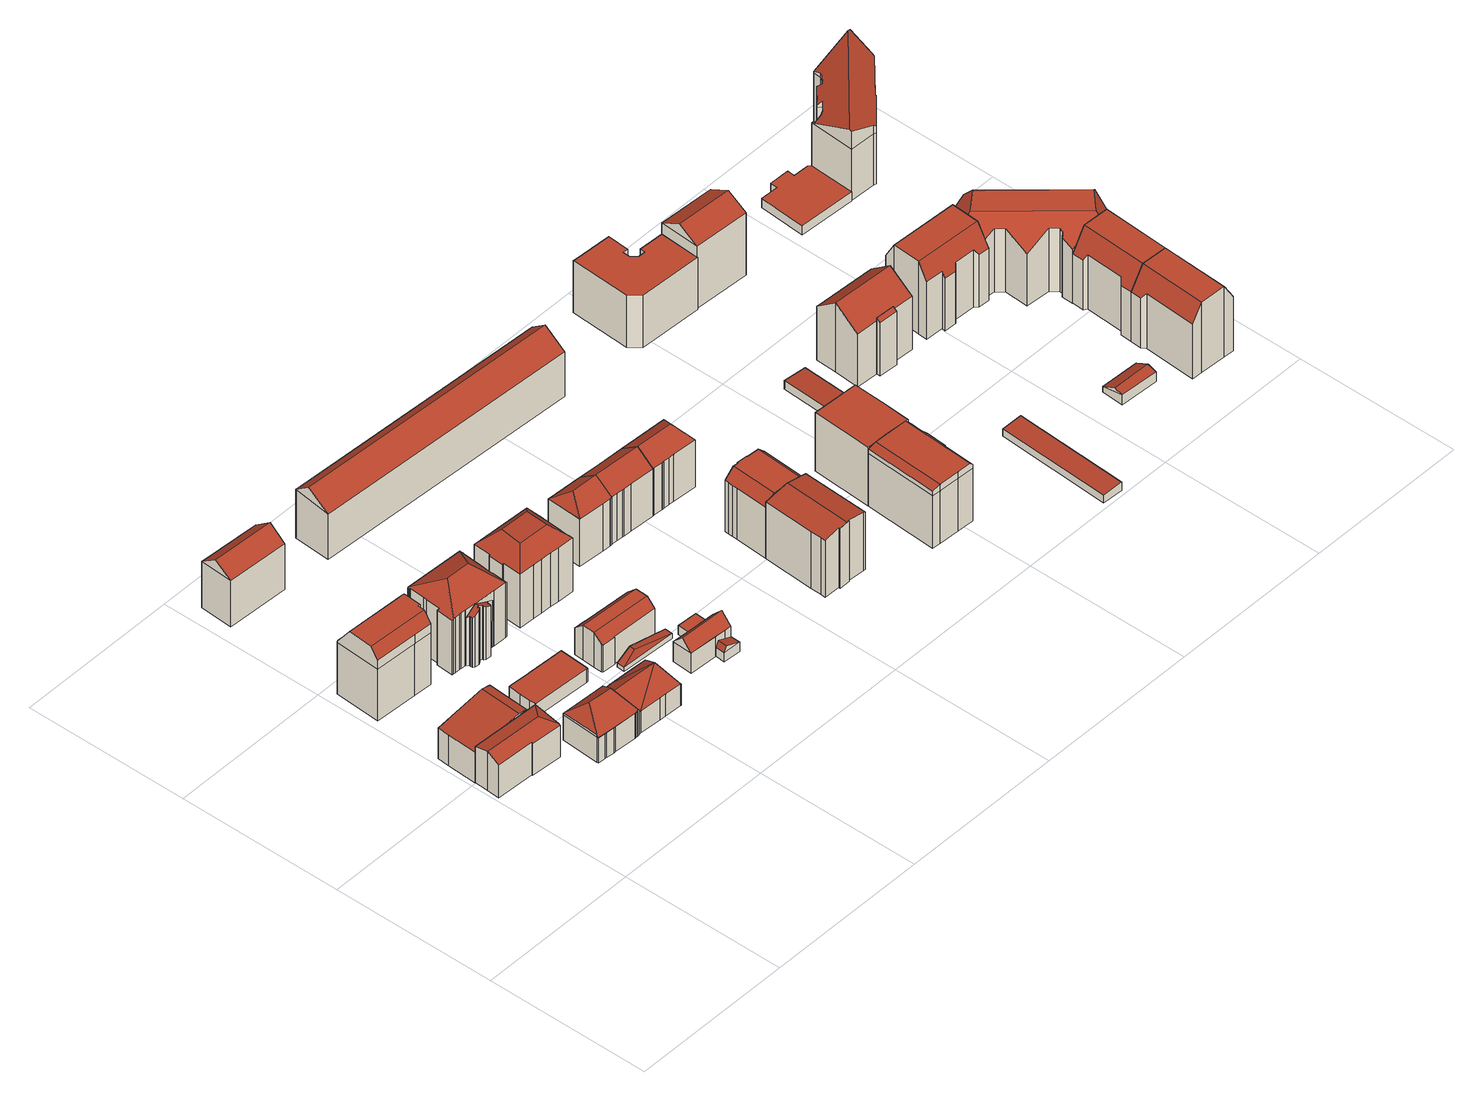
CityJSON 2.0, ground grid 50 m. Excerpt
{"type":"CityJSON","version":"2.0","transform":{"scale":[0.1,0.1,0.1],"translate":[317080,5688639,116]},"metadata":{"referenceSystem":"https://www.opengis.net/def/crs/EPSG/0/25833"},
"CityObjects":{
"building1":{"type":"Building","attributes":{"Dachtyp_tdc":"tdcHipAndGableRoof","Gemeindeschluessel":14713000,"Dachneigung":31.82,"QualitaetDacherkennung":29,"Geometrietyp2DReferenz":"3000","function":"31001_9998","roofType":"5000","measuredHeight":12.94},"geometry":[{"type":"MultiSurface","lod":"2","boundaries":[[[0,1,2,3]],[[1,4,5,2]],[[4,6,7,5]],[[6,8,9,7]],[[8,10,11,9]],[[10,12,13,11]],[[12,14,15,13]],[[14,16,17,15]],[[16,0,3,17]],[[12,10,18]],[[10,8,6,4,18]],[[4,1,0,16,14,12,18]],[[3,2,5,7,9,11,13,15,17]]],"semantics":{"surfaces":[{"type":"WallSurface"},{"type":"RoofSurface"},{"type":"GroundSurface"}],"values":[0,0,0,0,0,0,0,0,0,1,1,1,2]}}]},
"building2":{"type":"Building","attributes":{"Dachtyp_tdc":"tdcFreeFormRoof","Gemeindeschluessel":14713000,"Dachneigung":10.32,"QualitaetDacherkennung":31,"Geometrietyp2DReferenz":"3000","function":"31001_9998","roofType":"5000","measuredHeight":12.98},"geometry":[{"type":"MultiSurface","lod":"2","boundaries":[[[19,20,21,22]],[[20,23,24,21]],[[23,25,26,24]],[[25,27,28,26]],[[27,19,22,28]],[[25,23,29,30]],[[30,29,20,19,27]],[[23,20,29]],[[27,25,30]],[[22,21,24,26,28]]],"semantics":{"surfaces":[{"type":"WallSurface"},{"type":"RoofSurface"},{"type":"GroundSurface"}],"values":[0,0,0,0,0,1,1,0,0,2]}}]},
"building3":{"type":"Building","attributes":{"Dachtyp_tdc":"tdcFreeFormRoof","Gemeindeschluessel":14713000,"Dachneigung":1.53,"QualitaetDacherkennung":58,"Geometrietyp2DReferenz":"3000","function":"31001_9998","roofType":"5000","measuredHeight":23.44},"geometry":[{"type":"MultiSurface","lod":"2","boundaries":[[[31,32,33,34]],[[32,35,36,33]],[[35,37,38,36]],[[37,39,40,38]],[[39,41,42,40]],[[41,43,44,42]],[[43,45,46,44]],[[45,47,48,46]],[[47,49,50,48]],[[49,51,52,50]],[[51,31,34,52]],[[53,54,55,56,57]],[[39,58,59,60,61,62]],[[61,55,54,63,64,65,62]],[[39,62,41]],[[41,62,65,43]],[[43,65,64,45]],[[45,64,63,47]],[[47,63,54,53,49]],[[32,60,59,35]],[[31,56,55,61,60,32]],[[35,59,58,37]],[[37,58,39]],[[51,57,56,31]],[[49,53,57,51]],[[34,33,36,38,40,42,44,46,48,50,52]]],"semantics":{"surfaces":[{"type":"WallSurface"},{"type":"RoofSurface"},{"type":"GroundSurface"}],"values":[0,0,0,0,0,0,0,0,0,0,0,1,1,1,0,0,0,0,0,0,0,0,0,0,0,2]}}]},
"building4":{"type":"Building","attributes":{"name":"Andreaskirche","Gemeindeschluessel":14713000,"QualitaetDacherkennung":100,"Geometrietyp2DReferenz":"3000","function":"31001_3041","roofType":"9999"},"children":["building4-1","building4-2"]},
"building4-1":{"type":"BuildingPart","attributes":{"Dachtyp_tdc":"tdcHipRoof","Dachneigung":41.79,"QualitaetDacherkennung":100,"Geometrietyp2DReferenz":"3000","roofType":"3200","measuredHeight":14},"parents":["building4"],"geometry":[{"type":"MultiSurface","lod":"2","boundaries":[[[66,67,68,69]],[[67,70,71,68]],[[70,72,73,71]],[[72,74,75,73]],[[74,76,77,75]],[[76,78,79,77]],[[78,80,81,79]],[[80,82,83,81]],[[82,84,85,83]],[[84,86,87,85]],[[86,88,89,87]],[[88,90,91,89]],[[90,92,93,91]],[[92,94,95,93]],[[94,66,69,95]],[[96,97,98]],[[94,99,100,101,66]],[[97,102,103,104,105,106,107,108,109,110,111,101,100,98]],[[99,112,113,114,96,98,100]],[[86,102,97,96,114,88]],[[88,114,113,90]],[[90,113,112,92]],[[92,112,99,94]],[[66,101,111,67]],[[67,111,110,70]],[[70,110,109,72]],[[72,109,108,74]],[[74,108,107,76]],[[76,107,106,78]],[[78,106,105,80]],[[84,103,102,86]],[[82,104,103,84]],[[80,105,104,82]],[[69,68,71,73,75,77,79,81,83,85,87,89,91,93,95]]],"semantics":{"surfaces":[{"type":"WallSurface"},{"type":"RoofSurface"},{"type":"GroundSurface"}],"values":[0,0,0,0,0,0,0,0,0,0,0,0,0,0,0,1,1,1,1,0,0,0,0,0,0,0,0,0,0,0,0,0,0,2]}}]},
"building4-2":{"type":"BuildingPart","attributes":{"Dachtyp_tdc":"tdcHipAndGableRoof","Dachneigung":37.52,"QualitaetDacherkennung":100,"Geometrietyp2DReferenz":"3000","roofType":"5000","measuredHeight":12.16},"parents":["building4"],"geometry":[{"type":"MultiSurface","lod":"2","boundaries":[[[115,116,117,118]],[[116,119,120,117]],[[119,121,122,120]],[[121,123,124,122]],[[123,125,126,124]],[[125,127,128,126]],[[127,129,130,128]],[[129,131,132,130]],[[131,133,134,132]],[[133,135,136,134]],[[135,137,138,136]],[[137,139,140,138]],[[139,141,142,140]],[[141,143,144,142]],[[143,115,118,144]],[[139,137,135,133,131,129,145]],[[129,127,125,123,145]],[[123,121,119,145]],[[115,143,141,139,145]],[[116,115,145,119]],[[118,117,120,122,124,126,128,130,132,134,136,138,140,142,144]]],"semantics":{"surfaces":[{"type":"WallSurface"},{"type":"RoofSurface"},{"type":"GroundSurface"}],"values":[0,0,0,0,0,0,0,0,0,0,0,0,0,0,0,1,1,1,1,1,2]}}]},
"building5":{"type":"Building","attributes":{"Dachtyp_tdc":"tdcPolyFlatRoof","Gemeindeschluessel":14713000,"Dachneigung":0,"QualitaetDacherkennung":72,"Geometrietyp2DReferenz":"3000","function":"31001_9998","roofType":"1000","measuredHeight":4.38},"geometry":[{"type":"MultiSurface","lod":"2","boundaries":[[[146,147,148,149]],[[147,150,151,148]],[[150,152,153,151]],[[152,154,155,153]],[[154,156,157,155]],[[156,158,159,157]],[[158,160,161,159]],[[160,162,163,161]],[[162,164,165,163]],[[164,166,167,165]],[[166,168,169,167]],[[168,170,171,169]],[[170,146,149,171]],[[170,168,166,164,162,160,158,156,154,152,150,147,146]],[[149,148,151,153,155,157,159,161,163,165,167,169,171]]],"semantics":{"surfaces":[{"type":"WallSurface"},{"type":"RoofSurface"},{"type":"GroundSurface"}],"values":[0,0,0,0,0,0,0,0,0,0,0,0,0,1,2]}}]},
"building6":{"type":"Building","attributes":{"Dachtyp_tdc":"tdcGableRoof","Gemeindeschluessel":14713000,"Dachneigung":37.05,"QualitaetDacherkennung":69,"Geometrietyp2DReferenz":"3000","function":"31001_9998","roofType":"3100","measuredHeight":18.94},"geometry":[{"type":"MultiSurface","lod":"2","boundaries":[[[172,173,174,175]],[[173,176,177,174]],[[176,178,179,177]],[[178,172,175,179]],[[176,173,180]],[[172,178,181]],[[173,172,181,180]],[[178,176,180,181]],[[175,174,177,179]]],"semantics":{"surfaces":[{"type":"WallSurface"},{"type":"RoofSurface"},{"type":"GroundSurface"}],"values":[0,0,0,0,0,0,1,1,2]}}]},
"building7":{"type":"Building","attributes":{"Gemeindeschluessel":14713000,"Geometrietyp2DReferenz":"3000","function":"31001_9998","roofType":"9999"},"children":["building7-1","building7-2"]},
"building7-1":{"type":"BuildingPart","attributes":{"Dachtyp_tdc":"tdcHipRoof","Dachneigung":28.84,"QualitaetDacherkennung":39,"Geometrietyp2DReferenz":"3000","roofType":"3200","measuredHeight":23.19},"parents":["building7"],"geometry":[{"type":"MultiSurface","lod":"2","boundaries":[[[182,183,184,185,186]],[[183,187,188,184]],[[187,189,190,188]],[[189,191,192,190]],[[191,193,194,192]],[[193,195,196,194]],[[195,197,198,196]],[[197,199,200,198]],[[199,201,202,200]],[[201,203,204,202]],[[203,205,206,204]],[[205,207,208,206]],[[207,209,210,208]],[[209,211,212,210]],[[211,213,214,212]],[[213,215,216,214]],[[215,217,218,216]],[[217,219,220,218]],[[219,221,222,220]],[[221,223,224,222]],[[223,225,226,224]],[[225,227,228,226]],[[227,229,230,228]],[[229,231,232,230]],[[231,233,234,232]],[[233,235,236,234]],[[235,237,238,239,236]],[[235,233,231,229,227,225,223,221,219,217,215,240]],[[213,211,209,207,205,203,201,199,197,195,193,241]],[[215,213,241,240]],[[193,191,189,187,183,182,242,243,244,245,237,235,240,241]],[[185,184,188,190,192,194,196,198,200,202,204,206,208,210,212,214,216,218,220,222,224,226,228,230,232,234,236,239,246,247]],[[248,238,237,245]],[[248,246,239,238]],[[244,248,245]],[[186,242,182]],[[185,247,243,242,186]],[[247,246,248,244,243]]],"semantics":{"surfaces":[{"type":"WallSurface"},{"type":"RoofSurface"},{"type":"GroundSurface"},{"type":"ClosureSurface"}],"values":[0,0,0,0,0,0,0,0,0,0,0,0,0,0,0,0,0,0,0,0,0,0,0,0,0,0,0,1,1,1,1,2,0,3,0,0,3,3]}}]},
"building7-2":{"type":"BuildingPart","attributes":{"Dachtyp_tdc":"tdcFreeFormRoof","Dachneigung":25.75,"QualitaetDacherkennung":19,"Geometrietyp2DReferenz":"3000","roofType":"5000","measuredHeight":18.29},"parents":["building7"],"geometry":[{"type":"MultiSurface","lod":"2","boundaries":[[[249,250,251,252]],[[250,253,254,251]],[[253,255,256,254]],[[255,257,258,256]],[[257,259,260,258]],[[259,261,260]],[[261,186,185,260]],[[238,262,263,239]],[[262,264,265,263]],[[264,266,267,265]],[[266,268,269,267]],[[268,270,271,269]],[[270,272,273,271]],[[272,274,275,273]],[[274,276,277,275]],[[276,278,279,277]],[[278,280,281,279]],[[280,282,283,281]],[[282,249,252,283]],[[278,276,274,272,270,268,266,264,262,238,248,244,284]],[[284,242,186,261,259,257,255,253,250,249,282,280,278]],[[252,251,254,256,258,260,185,247,246,239,263,265,267,269,271,273,275,277,279,281,283]],[[243,242,284]],[[247,185,186,242,243]],[[244,243,284]],[[247,243,244,248,246]],[[239,246,248,238]]],"semantics":{"surfaces":[{"type":"WallSurface"},{"type":"RoofSurface"},{"type":"GroundSurface"},{"type":"ClosureSurface"}],"values":[0,0,0,0,0,0,0,0,0,0,0,0,0,0,0,0,0,0,0,1,1,2,0,3,0,3,3]}}]},
"building8":{"type":"Building","attributes":{"Dachtyp_tdc":"tdcCutGableRoof","Gemeindeschluessel":14713000,"Dachneigung":43.37,"QualitaetDacherkennung":66,"Geometrietyp2DReferenz":"3000","function":"31001_9998","roofType":"9999","measuredHeight":11.69},"geometry":[{"type":"MultiSurface","lod":"2","boundaries":[[[285,286,287,288]],[[286,289,290,287]],[[289,291,292,290]],[[291,293,294,292]],[[293,295,296,294]],[[295,297,298,296]],[[297,299,300,298]],[[299,301,302,300]],[[301,303,304,302]],[[303,305,306,304]],[[305,307,308,306]],[[307,309,310,308]],[[309,285,288,310]],[[295,293,291,289,286,285,309]],[[307,305,303,301,299,297]],[[309,307,297,295]],[[288,287,290,292,294,296,298,300,302,304,306,308,310]]],"semantics":{"surfaces":[{"type":"WallSurface"},{"type":"RoofSurface"},{"type":"GroundSurface"}],"values":[0,0,0,0,0,0,0,0,0,0,0,0,0,1,1,1,2]}}]},
"building9":{"type":"Building","attributes":{"Dachtyp_tdc":"tdcHipAndGableRoof","Gemeindeschluessel":14713000,"Dachneigung":10.62,"QualitaetDacherkennung":14,"Geometrietyp2DReferenz":"3000","function":"31001_9998","roofType":"5000","measuredHeight":4.03},"geometry":[{"type":"MultiSurface","lod":"2","boundaries":[[[311,312,313,314]],[[312,315,316,313]],[[315,317,318,316]],[[317,311,314,318]],[[315,312,319]],[[311,317,320]],[[312,311,320,319]],[[317,315,319,320]],[[314,313,316,318]]],"semantics":{"surfaces":[{"type":"WallSurface"},{"type":"RoofSurface"},{"type":"GroundSurface"}],"values":[0,0,0,0,1,0,1,1,2]}}]},
"building10":{"type":"Building","attributes":{"Dachtyp_tdc":"tdcFreeFormRoof","Gemeindeschluessel":14713000,"Dachneigung":45.93,"QualitaetDacherkennung":75,"Geometrietyp2DReferenz":"3000","function":"31001_9998","roofType":"5000","measuredHeight":9.72},"geometry":[{"type":"MultiSurface","lod":"2","boundaries":[[[321,322,323,324]],[[322,325,326,323]],[[325,327,328,326]],[[327,329,330,328]],[[329,331,332,330]],[[331,333,334,332]],[[333,335,336,334]],[[335,321,324,336]],[[337,338,339,340,341,342]],[[335,333,331,343,338,337]],[[327,339,338,343,329]],[[329,343,331]],[[321,342,341,322]],[[335,337,342,321]],[[322,341,340,325]],[[325,340,339,327]],[[324,323,326,328,330,332,334,336]]],"semantics":{"surfaces":[{"type":"WallSurface"},{"type":"RoofSurface"},{"type":"GroundSurface"}],"values":[0,0,0,0,0,0,0,0,1,1,0,0,0,0,0,0,2]}}]},
"building11":{"type":"Building","attributes":{"Dachtyp_tdc":"tdcCutTentRoof","Gemeindeschluessel":14713000,"Dachneigung":46.11,"QualitaetDacherkennung":68,"Geometrietyp2DReferenz":"3000","function":"31001_9998","roofType":"9999","measuredHeight":22.57},"geometry":[{"type":"MultiSurface","lod":"2","boundaries":[[[344,345,346,347]],[[345,348,349,346]],[[348,350,351,349]],[[350,352,353,351]],[[352,354,355,353]],[[354,356,357,355]],[[356,358,359,357]],[[358,360,361,359]],[[360,362,363,361]],[[362,364,365,363]],[[364,366,367,365]],[[366,368,369,367]],[[368,370,371,369]],[[370,372,373,371]],[[372,374,375,373]],[[374,376,377,375]],[[376,378,379,377]],[[378,380,381,379]],[[380,344,347,381]],[[350,348,382,383]],[[366,364,362,360,358,356,354,352,350,383,384]],[[376,374,372,370,368,366,384,385]],[[348,345,344,380,378,376,385,382]],[[385,384,383,382]],[[347,346,349,351,353,355,357,359,361,363,365,367,369,371,373,375,377,379,381]]],"semantics":{"surfaces":[{"type":"WallSurface"},{"type":"RoofSurface"},{"type":"GroundSurface"}],"values":[0,0,0,0,0,0,0,0,0,0,0,0,0,0,0,0,0,0,0,1,1,1,1,1,2]}}]},
"building12":{"type":"Building","attributes":{"Dachtyp_tdc":"tdcGableRoof","Gemeindeschluessel":14713000,"Dachneigung":21.97,"QualitaetDacherkennung":21,"Geometrietyp2DReferenz":"3000","function":"31001_9998","roofType":"3100","measuredHeight":4.84},"geometry":[{"type":"MultiSurface","lod":"2","boundaries":[[[386,387,388,389]],[[387,390,391,388]],[[390,392,393,391]],[[392,386,389,393]],[[390,387,394]],[[386,392,395]],[[387,386,395,394]],[[392,390,394,395]],[[389,388,391,393]]],"semantics":{"surfaces":[{"type":"WallSurface"},{"type":"RoofSurface"},{"type":"GroundSurface"}],"values":[0,0,0,0,0,0,1,1,2]}}]},
"building13":{"type":"Building","attributes":{"Dachtyp_tdc":"tdcPolyFlatRoof","Gemeindeschluessel":14713000,"Dachneigung":0,"QualitaetDacherkennung":79,"Geometrietyp2DReferenz":"3000","function":"31001_9998","roofType":"1000","measuredHeight":2.97},"geometry":[{"type":"MultiSurface","lod":"2","boundaries":[[[396,397,398,399]],[[397,400,401,398]],[[400,402,403,401]],[[402,396,399,403]],[[402,400,397,396]],[[399,398,401,403]]],"semantics":{"surfaces":[{"type":"WallSurface"},{"type":"RoofSurface"},{"type":"GroundSurface"}],"values":[0,0,0,0,1,2]}}]},
"building14":{"type":"Building","attributes":{"Dachtyp_tdc":"tdcFreeFormRoof","Gemeindeschluessel":14713000,"Dachneigung":36.84,"QualitaetDacherkennung":80,"Geometrietyp2DReferenz":"3000","function":"31001_9998","roofType":"5000","measuredHeight":19.69},"geometry":[{"type":"MultiSurface","lod":"2","boundaries":[[[404,405,406,407]],[[405,408,409,406]],[[408,410,411,409]],[[410,412,413,411]],[[412,414,415,413]],[[414,416,417,415]],[[416,404,407,417]],[[418,405,419]],[[412,410,420,418,419,404,416,414]],[[418,420,408,405]],[[405,404,419]],[[410,408,420]],[[407,406,409,411,413,415,417]]],"semantics":{"surfaces":[{"type":"WallSurface"},{"type":"RoofSurface"},{"type":"GroundSurface"}],"values":[0,0,0,0,0,0,0,1,1,1,0,0,2]}}]},
"building15":{"type":"Building","attributes":{"Dachtyp_tdc":"tdcGableRoof","Gemeindeschluessel":14713000,"Dachneigung":35.24,"QualitaetDacherkennung":76,"Geometrietyp2DReferenz":"3000","function":"31001_9998","roofType":"3100","measuredHeight":19.5},"geometry":[{"type":"MultiSurface","lod":"2","boundaries":[[[421,422,423,424]],[[422,425,426,423]],[[425,427,428,426]],[[427,421,424,428]],[[425,422,429]],[[421,427,430]],[[422,421,430,429]],[[427,425,429,430]],[[424,423,426,428]]],"semantics":{"surfaces":[{"type":"WallSurface"},{"type":"RoofSurface"},{"type":"GroundSurface"}],"values":[0,0,0,0,0,0,1,1,2]}}]},
"building16":{"type":"Building","attributes":{"Dachtyp_tdc":"tdcGableRoof","Gemeindeschluessel":14713000,"Dachneigung":36.99,"QualitaetDacherkennung":76,"Geometrietyp2DReferenz":"3000","function":"31001_9998","roofType":"3100","measuredHeight":19.61},"geometry":[{"type":"MultiSurface","lod":"2","boundaries":[[[431,432,433,434]],[[432,435,436,433]],[[435,437,438,436]],[[437,439,440,438]],[[439,420,441,440]],[[420,408,442,441]],[[408,443,444,442]],[[443,445,446,444]],[[445,447,448,446]],[[447,449,450,448]],[[449,451,452,450]],[[451,431,434,452]],[[447,445,443,408,420]],[[420,439,437,435,432,431,451,449,447]],[[434,433,436,438,440,441,442,444,446,448,450,452]]],"semantics":{"surfaces":[{"type":"WallSurface"},{"type":"RoofSurface"},{"type":"GroundSurface"}],"values":[0,0,0,0,0,0,0,0,0,0,0,0,1,1,2]}}]},
"building17":{"type":"Building","attributes":{"Dachtyp_tdc":"tdcFreeFormRoof","Gemeindeschluessel":14713000,"Dachneigung":11.88,"QualitaetDacherkennung":49,"Geometrietyp2DReferenz":"3000","function":"31001_9998","roofType":"5000","measuredHeight":20.18},"geometry":[{"type":"MultiSurface","lod":"2","boundaries":[[[453,454,455,456]],[[454,457,458,455]],[[457,459,460,458]],[[459,461,462,460]],[[461,463,464,462]],[[463,465,466,464]],[[465,467,468,466]],[[467,469,470,468]],[[469,471,472,470]],[[471,473,474,472]],[[473,453,456,474]],[[473,471,475,476,459,457,454,453]],[[465,463,461,476,475,469,467]],[[461,459,476]],[[471,469,475]],[[456,455,458,460,462,464,466,468,470,472,474]]],"semantics":{"surfaces":[{"type":"WallSurface"},{"type":"RoofSurface"},{"type":"GroundSurface"}],"values":[0,0,0,0,0,0,0,0,0,0,0,1,1,0,0,2]}}]},
"building18":{"type":"Building","attributes":{"Dachtyp_tdc":"tdcCutGableRoof","Gemeindeschluessel":14713000,"Dachneigung":1.42,"QualitaetDacherkennung":66,"Geometrietyp2DReferenz":"3000","function":"31001_9998","roofType":"9999","measuredHeight":19.73},"geometry":[{"type":"MultiSurface","lod":"2","boundaries":[[[477,478,479,480]],[[478,481,482,479]],[[481,483,484,482]],[[483,485,486,484]],[[485,487,462,486]],[[487,488,489,462]],[[488,490,491,489]],[[490,492,460,491]],[[492,493,494,460]],[[493,495,496,494]],[[495,497,498,496]],[[497,499,500,498]],[[499,501,502,500]],[[501,503,504,502]],[[503,505,506,504]],[[505,477,480,506]],[[501,499,497,495,493,492,490]],[[488,487,485,483,481]],[[490,488,481,478,477,505,503,501]],[[480,479,482,484,486,462,489,491,460,494,496,498,500,502,504,506]]],"semantics":{"surfaces":[{"type":"WallSurface"},{"type":"RoofSurface"},{"type":"GroundSurface"}],"values":[0,0,0,0,0,0,0,0,0,0,0,0,0,0,0,0,1,1,1,2]}}]},
"building19":{"type":"Building","attributes":{"Gemeindeschluessel":14713000,"Dachtyp_tdc":"tdcFreeFormRoof","Dachneigung":37.04,"QualitaetDacherkennung":76,"Geometrietyp2DReferenz":"3000","function":"31001_9998","roofType":"5000","measuredHeight":19.53},"geometry":[{"type":"MultiSurface","lod":"2","boundaries":[[[507,508,509,510]],[[508,511,512,509]],[[511,513,514,512]],[[513,449,515,514]],[[449,445,516,515]],[[445,517,518,516]],[[517,519,520,518]],[[519,521,522,520]],[[521,523,524,522]],[[523,507,510,524]],[[517,525,519]],[[525,517,445,447]],[[521,519,525,447,449,513,511,508,507,523]],[[445,449,447]],[[510,509,512,514,515,516,518,520,522,524]]],"semantics":{"surfaces":[{"type":"WallSurface"},{"type":"RoofSurface"},{"type":"GroundSurface"}],"values":[0,0,0,0,0,0,0,0,0,0,1,1,1,0,2]}}]},
"building20":{"type":"Building","attributes":{"Dachtyp_tdc":"tdcFreeFormRoof","Gemeindeschluessel":14713000,"Dachneigung":0.399,"QualitaetDacherkennung":62,"Geometrietyp2DReferenz":"3000","function":"31001_9998","roofType":"5000","measuredHeight":19.6},"geometry":[{"type":"MultiSurface","lod":"2","boundaries":[[[526,527,528,529]],[[527,530,531,528]],[[530,532,533,531]],[[532,534,535,533]],[[534,536,537,535]],[[536,538,539,537]],[[538,540,541,539]],[[540,542,543,541]],[[542,544,545,543]],[[544,546,547,545]],[[546,548,549,547]],[[548,550,551,549]],[[550,526,529,551]],[[552,553,554,555]],[[556,557,558,559,560,561,538,536,562]],[[558,563,553,552,564,559]],[[542,560,559,564,544]],[[544,564,552,546]],[[526,553,563,527]],[[527,563,558,557,530]],[[532,556,562,534]],[[534,562,536]],[[538,561,540]],[[540,561,560,542]],[[530,557,556,532]],[[546,552,555,548]],[[548,555,554,550]],[[550,554,553,526]],[[529,528,531,533,535,537,539,541,543,545,547,549,551]]],"semantics":{"surfaces":[{"type":"WallSurface"},{"type":"RoofSurface"},{"type":"GroundSurface"}],"values":[0,0,0,0,0,0,0,0,0,0,0,0,0,1,1,1,0,0,0,0,0,0,0,0,0,0,0,0,2]}}]},
"building21":{"type":"Building","attributes":{"Gemeindeschluessel":14713000,"Geometrietyp2DReferenz":"3000","function":"31001_9998","roofType":"9999"},"children":["building21-1","building21-2"]},
"building21-1":{"type":"BuildingPart","attributes":{"Dachtyp_tdc":"tdcPolyFlatRoof","Dachneigung":0,"QualitaetDacherkennung":51,"Geometrietyp2DReferenz":"3000","roofType":"1000","measuredHeight":19.36},"parents":["building21"],"geometry":[{"type":"MultiSurface","lod":"2","boundaries":[[[565,566,567,551]],[[566,568,569,570,567]],[[571,572,531,573,574]],[[572,565,551,531]],[[572,571,568,566,565]],[[567,570,573,531,551]],[[574,569,568,571]],[[574,573,570,569]]],"semantics":{"surfaces":[{"type":"WallSurface"},{"type":"RoofSurface"},{"type":"GroundSurface"},{"type":"ClosureSurface"}],"values":[0,0,0,0,1,2,0,3]}}]},
"building21-2":{"type":"BuildingPart","attributes":{"Dachtyp_tdc":"tdcFreeFormRoof","Dachneigung":71.98,"QualitaetDacherkennung":38,"Geometrietyp2DReferenz":"3000","roofType":"5000","measuredHeight":17.83},"parents":["building21"],"geometry":[{"type":"MultiSurface","lod":"2","boundaries":[[[569,575,576,570]],[[575,577,578,576]],[[577,574,573,578]],[[579,574,577]],[[580,579,577,575]],[[580,575,569]],[[579,580,569,574]],[[570,576,578,573]],[[570,573,574,569]]],"semantics":{"surfaces":[{"type":"WallSurface"},{"type":"RoofSurface"},{"type":"GroundSurface"},{"type":"ClosureSurface"}],"values":[0,0,0,0,1,0,1,2,3]}}]},
"building22":{"type":"Building","attributes":{"Dachtyp_tdc":"tdcPolyFlatRoof","Gemeindeschluessel":14713000,"Dachneigung":3.15,"QualitaetDacherkennung":80,"Geometrietyp2DReferenz":"3000","function":"31001_2463","roofType":"2100","measuredHeight":2.82},"geometry":[{"type":"MultiSurface","lod":"2","boundaries":[[[581,582,583,584]],[[582,585,586,583]],[[585,587,588,586]],[[587,581,584,588]],[[587,585,582,581]],[[584,583,586,588]]],"semantics":{"surfaces":[{"type":"WallSurface"},{"type":"RoofSurface"},{"type":"GroundSurface"}],"values":[0,0,0,0,1,2]}}]},
"building23":{"type":"Building","attributes":{"Dachtyp_tdc":"tdcPolyFlatRoof","Gemeindeschluessel":14713000,"Dachneigung":3.75,"QualitaetDacherkennung":97,"Geometrietyp2DReferenz":"3000","function":"31001_2463","roofType":"2100","measuredHeight":2.77},"geometry":[{"type":"MultiSurface","lod":"2","boundaries":[[[589,590,591,592]],[[590,593,594,591]],[[593,595,596,594]],[[595,589,592,596]],[[595,593,590,589]],[[592,591,594,596]]],"semantics":{"surfaces":[{"type":"WallSurface"},{"type":"RoofSurface"},{"type":"GroundSurface"}],"values":[0,0,0,0,1,2]}}]},
"building24":{"type":"Building","attributes":{"Dachtyp_tdc":"tdcPolyFlatRoof","Gemeindeschluessel":14713000,"Dachneigung":0,"QualitaetDacherkennung":41,"Geometrietyp2DReferenz":"3000","function":"31001_9998","roofType":"1000","measuredHeight":17.19},"geometry":[{"type":"MultiSurface","lod":"2","boundaries":[[[597,598,599,600]],[[598,601,602,599]],[[601,603,604,602]],[[603,605,606,604]],[[605,607,608,606]],[[607,609,610,608]],[[609,611,612,610]],[[611,613,614,612]],[[613,615,616,614]],[[615,617,618,616]],[[617,619,620,618]],[[619,621,622,620]],[[621,623,624,622]],[[623,625,626,624]],[[625,597,600,626]],[[625,623,621,619,617,615,613,611,609,607,605,603,601,598,597]],[[600,599,602,604,606,608,610,612,614,616,618,620,622,624,626]]],"semantics":{"surfaces":[{"type":"WallSurface"},{"type":"RoofSurface"},{"type":"GroundSurface"}],"values":[0,0,0,0,0,0,0,0,0,0,0,0,0,0,0,1,2]}}]},
"building25":{"type":"Building","attributes":{"Gemeindeschluessel":14713000,"Geometrietyp2DReferenz":"3000","function":"31001_9998","roofType":"9999"},"children":["building25-1","building25-2"]},
"building25-1":{"type":"BuildingPart","attributes":{"Dachtyp_tdc":"tdcPolyFlatRoof","Dachneigung":34.9,"QualitaetDacherkennung":37,"Geometrietyp2DReferenz":"3000","roofType":"2100","measuredHeight":18.41},"parents":["building25"],"geometry":[{"type":"MultiSurface","lod":"2","boundaries":[[[627,628,629,630]],[[628,631,632,629]],[[631,633,632]],[[634,627,630,635,636]],[[634,631,628,627]],[[630,629,632,635]],[[636,633,631,634]],[[636,635,632,633]]],"semantics":{"surfaces":[{"type":"WallSurface"},{"type":"RoofSurface"},{"type":"GroundSurface"},{"type":"ClosureSurface"}],"values":[0,0,0,0,1,2,0,3]}}]},
"building25-2":{"type":"BuildingPart","attributes":{"Dachtyp_tdc":"tdcGableRoof","Dachneigung":35.01,"QualitaetDacherkennung":60,"Geometrietyp2DReferenz":"3000","roofType":"3100","measuredHeight":22.83},"parents":["building25"],"geometry":[{"type":"MultiSurface","lod":"2","boundaries":[[[633,637,638,632]],[[637,639,640,638]],[[639,641,642,640]],[[641,643,644,642]],[[643,645,646,644]],[[645,647,648,646]],[[647,636,635,648]],[[645,643,641,639]],[[639,637,633,636,647,645]],[[632,638,640,642,644,646,648,635]],[[633,632,635,636]]],"semantics":{"surfaces":[{"type":"WallSurface"},{"type":"RoofSurface"},{"type":"GroundSurface"},{"type":"ClosureSurface"}],"values":[0,0,0,0,0,0,0,1,1,2,3]}}]},
"building26":{"type":"Building","attributes":{"Gemeindeschluessel":14713000,"Geometrietyp2DReferenz":"3000","function":"31001_9998","roofType":"9999"},"children":["building26-1","building26-2"]},
"building26-1":{"type":"BuildingPart","attributes":{"Dachtyp_tdc":"tdcPolyFlatRoof","Dachneigung":0,"QualitaetDacherkennung":35,"Geometrietyp2DReferenz":"3000","roofType":"1000","measuredHeight":17.87},"parents":["building26"],"geometry":[{"type":"MultiSurface","lod":"2","boundaries":[[[649,650,651,652]],[[650,653,654,651]],[[653,655,656,654]],[[655,653,650,649]],[[652,651,654,656]],[[652,656,655,649]]],"semantics":{"surfaces":[{"type":"WallSurface"},{"type":"RoofSurface"},{"type":"GroundSurface"},{"type":"ClosureSurface"}],"values":[0,0,0,1,2,3]}}]},
"building26-2":{"type":"BuildingPart","attributes":{"Dachtyp_tdc":"tdcGableRoof","Dachneigung":30.06,"QualitaetDacherkennung":65,"Geometrietyp2DReferenz":"3000","roofType":"3100","measuredHeight":24.03},"parents":["building26"],"geometry":[{"type":"MultiSurface","lod":"2","boundaries":[[[657,658,659,656,655]],[[658,660,661,659]],[[660,662,663,661]],[[662,664,649,652,663]],[[665,666,667,668,669]],[[658,668,667,660]],[[657,669,668,658]],[[664,665,669,657]],[[662,666,665,664]],[[660,667,666,662]],[[652,656,659,661,663]],[[655,649,664,657]],[[655,656,652,649]]],"semantics":{"surfaces":[{"type":"WallSurface"},{"type":"RoofSurface"},{"type":"GroundSurface"},{"type":"ClosureSurface"}],"values":[0,0,0,0,1,1,0,0,0,0,2,0,3]}}]},
"building27":{"type":"Building","attributes":{"Dachtyp_tdc":"tdcGableRoof","Gemeindeschluessel":14713000,"Dachneigung":25.9,"QualitaetDacherkennung":81,"Geometrietyp2DReferenz":"3000","function":"31001_9998","roofType":"3100","measuredHeight":3.91},"geometry":[{"type":"MultiSurface","lod":"2","boundaries":[[[670,671,672,673]],[[671,674,675,672]],[[674,676,677,675]],[[676,670,673,677]],[[674,671,678]],[[670,676,679]],[[671,670,679,678]],[[676,674,678,679]],[[673,672,675,677]]],"semantics":{"surfaces":[{"type":"WallSurface"},{"type":"RoofSurface"},{"type":"GroundSurface"}],"values":[0,0,0,0,0,0,1,1,2]}}]},
"building28":{"type":"Building","attributes":{"Dachtyp_tdc":"tdcCutGableRoof","Gemeindeschluessel":14713000,"Dachneigung":0.304,"QualitaetDacherkennung":56,"Geometrietyp2DReferenz":"3000","function":"31001_9998","roofType":"9999","measuredHeight":23.87},"geometry":[{"type":"MultiSurface","lod":"2","boundaries":[[[680,681,682,683]],[[681,684,685,682]],[[684,686,687,685]],[[686,688,689,687]],[[688,690,691,689]],[[690,692,693,691]],[[692,694,695,693]],[[694,696,697,695]],[[696,698,699,697]],[[698,700,701,699]],[[700,702,703,701]],[[702,704,705,703]],[[704,706,707,705]],[[706,708,709,707]],[[708,680,683,709]],[[698,696,694,692,690,688,686,684,681,680,708]],[[706,704,702,700]],[[708,706,700,698]],[[683,682,685,687,689,691,693,695,697,699,701,703,705,707,709]]],"semantics":{"surfaces":[{"type":"WallSurface"},{"type":"RoofSurface"},{"type":"GroundSurface"}],"values":[0,0,0,0,0,0,0,0,0,0,0,0,0,0,0,1,1,1,2]}}]},
"building29":{"type":"Building","attributes":{"Dachtyp_tdc":"tdcCutGableRoof","Gemeindeschluessel":14713000,"Dachneigung":0.217,"QualitaetDacherkennung":74,"Geometrietyp2DReferenz":"3000","function":"31001_9998","roofType":"9999","measuredHeight":23.29},"geometry":[{"type":"MultiSurface","lod":"2","boundaries":[[[710,711,712,713]],[[711,714,715,712]],[[714,716,717,715]],[[716,718,719,717]],[[718,720,721,719]],[[720,722,723,721]],[[722,724,725,723]],[[724,726,727,725]],[[726,728,729,727]],[[728,710,713,729]],[[714,711,710,728]],[[726,724,722,720,718,716]],[[728,726,716,714]],[[713,712,715,717,719,721,723,725,727,729]]],"semantics":{"surfaces":[{"type":"WallSurface"},{"type":"RoofSurface"},{"type":"GroundSurface"}],"values":[0,0,0,0,0,0,0,0,0,0,1,1,1,2]}}]},
"building30":{"type":"Building","attributes":{"Dachtyp_tdc":"tdcCutGableRoof","Gemeindeschluessel":14713000,"Dachneigung":0.073,"QualitaetDacherkennung":73,"Geometrietyp2DReferenz":"3000","function":"31001_9998","roofType":"9999","measuredHeight":23.22},"geometry":[{"type":"MultiSurface","lod":"2","boundaries":[[[730,731,732,733]],[[731,728,734,732]],[[728,726,735,734]],[[726,724,736,735]],[[724,737,738,736]],[[737,739,740,738]],[[739,741,742,740]],[[741,743,744,742]],[[743,745,746,744]],[[745,747,748,746]],[[747,749,750,748]],[[749,730,733,750]],[[728,731,730,749]],[[747,745,743,741,739,737,724,726]],[[749,747,726,728]],[[733,732,734,735,736,738,740,742,744,746,748,750]]],"semantics":{"surfaces":[{"type":"WallSurface"},{"type":"RoofSurface"},{"type":"GroundSurface"}],"values":[0,0,0,0,0,0,0,0,0,0,0,0,1,1,1,2]}}]},
"building31":{"type":"Building","attributes":{"Dachtyp_tdc":"tdcFreeFormRoof","Gemeindeschluessel":14713000,"Dachneigung":0.232,"QualitaetDacherkennung":36,"Geometrietyp2DReferenz":"3000","function":"31001_9998","roofType":"5000","measuredHeight":23.46},"geometry":[{"type":"MultiSurface","lod":"2","boundaries":[[[751,752,753,754]],[[752,755,756,753]],[[755,757,758,756]],[[757,759,760,758]],[[759,761,762,760]],[[761,763,764,762]],[[763,765,766,764]],[[765,767,768,766]],[[767,769,770,768]],[[769,771,772,770]],[[771,773,774,772]],[[773,775,776,774]],[[775,777,778,776]],[[777,779,780,778]],[[779,781,782,780]],[[781,783,784,782]],[[783,785,786,784]],[[785,787,788,786]],[[787,789,790,788]],[[789,791,792,790]],[[791,751,754,792]],[[763,761,759,757,755,752,793,794,795,796,771,769,767,765]],[[795,797,798,773,796]],[[799,800,791,789,787,785,783,781,779,777,775,798,797]],[[800,799,794,793,751]],[[794,799,797,795]],[[752,751,793]],[[773,771,796]],[[775,773,798]],[[751,791,800]],[[754,753,756,758,760,762,764,766,768,770,772,774,776,778,780,782,784,786,788,790,792]]],"semantics":{"surfaces":[{"type":"WallSurface"},{"type":"RoofSurface"},{"type":"GroundSurface"}],"values":[0,0,0,0,0,0,0,0,0,0,0,0,0,0,0,0,0,0,0,0,0,1,1,1,1,1,0,0,0,0,2]}}]},
"building32":{"type":"Building","attributes":{"Dachtyp_tdc":"tdcPolyFlatRoof","Gemeindeschluessel":14713000,"Dachneigung":0,"QualitaetDacherkennung":0,"Geometrietyp2DReferenz":"3000","BezugspunktDach":"2000","function":"31001_9998","measuredHeight":3},"geometry":[{"type":"MultiSurface","lod":"2","boundaries":[[[801,802,803,804,805,806,807,808,809,810]],[[810,809,811,812]],[[809,808,813,811]],[[808,807,814,813]],[[807,806,815,814]],[[806,805,816,815]],[[805,804,817,816]],[[804,803,818,817]],[[803,802,819,818]],[[802,801,820,819]],[[801,810,812,820]],[[812,811,813,814,815,816,817,818,819,820]]],"semantics":{"surfaces":[{"type":"RoofSurface"},{"type":"WallSurface"},{"type":"GroundSurface"}],"values":[0,1,1,1,1,1,1,1,1,1,1,2]}}]},
"building33":{"type":"Building","attributes":{"Dachtyp_tdc":"tdcFreeFormRoof","Gemeindeschluessel":14713000,"Dachneigung":34.11,"QualitaetDacherkennung":51,"Geometrietyp2DReferenz":"3000","function":"31001_9998","roofType":"5000","measuredHeight":23.14},"geometry":[{"type":"MultiSurface","lod":"2","boundaries":[[[821,822,823,824]],[[822,825,826,823]],[[825,827,828,826]],[[827,829,830,828]],[[829,831,832,830]],[[831,833,834,832]],[[833,835,836,834]],[[835,837,838,836]],[[837,839,840,838]],[[839,841,842,840]],[[841,843,844,842]],[[843,845,846,844]],[[845,847,848,846]],[[847,849,850,848]],[[849,851,852,850]],[[851,853,854,852]],[[853,855,856,854]],[[855,857,858,856]],[[857,859,860,858]],[[859,821,824,860]],[[861,862,863,864,865,866,867,868,869,870]],[[871,872,873,874,875,876,877,878,879,880,881,835,865,864]],[[835,881,837]],[[837,881,880,839]],[[839,880,879,841]],[[841,879,878,843]],[[843,878,877,845]],[[845,877,876,847]],[[847,876,875,849]],[[849,875,874,851]],[[851,874,873,853]],[[853,873,872,855]],[[855,872,871,857]],[[857,871,864,863,859]],[[822,861,870,825]],[[825,870,869,827]],[[827,869,868,829]],[[829,868,867,831]],[[831,867,866,833]],[[833,866,865,835]],[[859,863,862,821]],[[821,862,861,822]],[[824,823,826,828,830,832,834,836,838,840,842,844,846,848,850,852,854,856,858,860]]],"semantics":{"surfaces":[{"type":"WallSurface"},{"type":"RoofSurface"},{"type":"GroundSurface"}],"values":[0,0,0,0,0,0,0,0,0,0,0,0,0,0,0,0,0,0,0,0,1,1,0,0,0,0,0,0,0,0,0,0,0,0,0,0,0,0,0,0,0,0,2]}}]}
},
"vertices":[
[118,408,129],[2,414,129],[2,414,22],[118,408,22],[4,451,152],[4,451,22],[6,493,142],[6,493,22],[187,484,142],[187,484,22],[217,483,142],[217,483,22],[213,403,129],[213,403,22],[213,399,126],[213,399,22],[118,404,126],[118,404,22],[181,442,152],
[11,585,121],[13,620,122],[13,620,20],[11,585,20],[194,611,145],[194,611,20],[187,484,145],[187,484,20],[6,493,121],[6,493,20],[167,612,150],[160,486,150],
[24,826,184],[32,965,184],[32,965,13],[24,826,13],[35,966,184],[35,966,13],[37,967,184],[37,967,13],[216,957,184],[216,957,13],[214,913,184],[214,913,13],[220,912,184],[220,912,13],[218,858,184],[218,858,13],[211,858,184],[211,858,13],[209,816,184],[209,816,13],[153,819,184],[153,819,13],[209,816,213],[210,838,245],[25,848,245],[24,826,213],[153,819,213],[37,967,185],[35,966,186],[32,965,187],[30,923,247],[214,913,247],[211,858,246],[218,858,246],[220,912,247],
[410,315,92],[403,316,92],[403,316,10],[410,315,10],[403,314,92],[403,314,10],[399,314,92],[399,314,10],[394,314,92],[394,314,10],[326,318,92],[326,318,10],[321,318,92],[321,318,10],[296,320,92],[296,320,10],[291,320,92],[291,320,10],[268,322,92],[268,322,10],[268,326,92],[268,326,10],[274,442,92],[274,442,10],[410,435,92],[410,435,10],[409,433,92],[409,433,10],[416,432,92],[416,432,10],[274,441,100],[268,329,100],[303,383,150],[410,433,101],[377,379,150],[408,316,94],[268,326,97],[268,322,94],[291,320,93],[296,320,93],[321,318,93],[326,318,93],[394,314,93],[399,314,93],[403,314,93],[403,316,94],[409,433,101],[410,435,98],[274,442,98],
[416,315,84],[409,315,84],[409,315,12],[416,315,12],[387,377,133],[387,377,12],[412,432,89],[412,432,12],[434,431,90],[434,431,12],[486,429,90],[486,429,12],[509,428,90],[509,428,12],[558,425,90],[558,425,12],[562,425,82],[562,425,12],[558,342,83],[558,342,12],[557,334,83],[557,334,12],[556,307,83],[556,307,12],[555,307,84],[555,307,12],[503,310,84],[503,310,12],[483,311,84],[483,311,12],[531,371,133],
[280,537,67],[281,557,67],[281,557,23],[280,537,23],[282,589,67],[282,589,23],[285,628,67],[285,628,23],[300,628,67],[300,628,23],[339,625,67],[339,625,23],[359,624,67],[359,624,23],[381,623,67],[381,623,23],[455,619,67],[455,619,23],[467,619,67],[467,619,23],[462,533,67],[462,533,23],[462,527,67],[462,527,23],[458,527,67],[458,527,23],
[231,1310,166],[42,1321,166],[42,1321,14],[231,1310,14],[48,1420,166],[48,1420,14],[236,1409,166],[236,1409,14],[45,1371,204],[234,1360,204],
[315,797,196],[314,797,197],[314,797,14],[315,797,14],[315,797,170],[301,798,197],[301,798,14],[295,798,197],[295,798,14],[281,799,196],[281,799,14],[274,799,196],[274,799,14],[269,799,192],[269,799,14],[272,850,194],[272,850,14],[277,849,198],[277,849,14],[279,890,200],[279,890,14],[280,902,200],[280,902,14],[282,947,202],[282,947,14],[280,947,200],[280,947,14],[280,951,200],[280,951,14],[280,954,200],[280,954,14],[282,954,202],[282,954,14],[463,945,202],[463,945,14],[465,945,200],[465,945,14],[465,936,200],[465,936,14],[463,936,202],[463,936,14],[460,875,200],[460,875,14],[460,865,199],[460,865,14],[459,857,199],[459,857,14],[459,840,198],[459,840,14],[463,840,194],[463,840,14],[461,790,193],[461,790,14],[456,790,196],[456,790,14],[415,791,196],[415,791,165],[415,791,14],[407,868,246],[332,871,246],[348,795,196],[349,795,196],[350,795,196],[416,792,196],[416,792,14],[349,795,14],[416,792,165],
[341,774,192],[327,775,181],[327,775,14],[341,774,14],[322,779,177],[322,779,14],[322,781,177],[322,781,14],[322,785,177],[322,785,14],[322,789,177],[322,789,14],[322,789,176],[412,792,167],[412,792,14],[393,792,176],[393,792,14],[386,787,179],[386,787,14],[386,778,179],[386,778,14],[381,772,181],[381,772,14],[366,773,188],[366,773,14],[360,777,191],[360,777,14],[361,782,191],[361,782,14],[348,783,197],[348,783,14],[346,783,196],[346,783,14],[346,778,196],[346,778,14],[349,795,197],
[695,514,113],[553,522,112],[553,522,22],[695,514,22],[553,520,111],[553,520,22],[513,522,110],[513,522,22],[511,525,113],[511,525,22],[512,550,138],[512,550,22],[514,588,137],[514,588,22],[516,617,109],[516,617,22],[551,615,109],[551,615,22],[551,614,110],[551,614,22],[699,606,109],[699,606,22],[698,577,137],[698,577,22],[696,539,138],[696,539,22],
[716,499,40],[715,475,40],[715,475,23],[716,499,23],[548,484,37],[548,484,23],[549,508,37],[549,508,23],[592,489,63],[593,506,63],
[789,349,88],[768,350,88],[768,350,23],[789,349,23],[736,352,88],[736,352,23],[651,357,88],[651,357,23],[654,418,88],[654,418,23],[732,414,88],[732,414,23],[752,413,88],[752,413,23],[793,411,88],[793,411,23],[791,380,121],[653,387,121],[651,357,89],[736,352,89],[768,350,89],[789,349,89],[654,418,89],
[508,889,189],[510,889,192],[510,889,15],[508,889,15],[513,942,192],[513,942,15],[697,932,192],[697,932,15],[695,879,192],[695,879,15],[697,879,190],[697,879,15],[695,831,189],[695,831,15],[692,831,192],[692,831,15],[691,818,192],[691,818,15],[690,799,192],[690,799,15],[690,787,192],[690,787,15],[689,776,192],[689,776,15],[640,779,192],[640,779,15],[613,780,192],[613,780,15],[581,782,192],[581,782,15],[553,783,192],[553,783,15],[505,785,192],[505,785,15],[508,842,192],[508,842,15],[505,842,189],[505,842,15],[558,892,241],[649,888,241],[648,822,238],[552,827,238],
[789,349,55],[788,319,55],[788,319,25],[789,349,25],[734,322,54],[734,322,25],[736,352,54],[736,352,25],[742,322,73],[744,352,73],
[735,473,54],[796,470,54],[796,470,24],[735,473,24],[793,411,54],[793,411,24],[732,414,54],[732,414,24],
[767,821,173],[772,928,173],[772,928,17],[767,821,17],[883,922,173],[883,922,17],[878,815,173],[878,815,17],[875,815,173],[875,815,17],[872,815,173],[872,815,17],[847,816,173],[847,816,17],[801,872,214],[767,822,174],[880,868,214],
[388,1412,176],[1213,1367,176],[1213,1367,16],[388,1412,16],[1207,1256,164],[1207,1256,16],[382,1301,164],[382,1301,16],[1210,1323,211],[386,1368,211],
[919,812,174],[916,813,174],[916,813,18],[919,812,18],[898,814,174],[898,814,18],[880,815,174],[880,815,18],[878,815,174],[878,815,18],[880,868,18],[883,922,18],[951,918,173],[951,918,18],[1028,914,173],[1028,914,18],[1025,860,214],[1025,860,18],[1022,807,174],[1022,807,18],[946,811,174],[946,811,18],
[1076,295,207],[1077,309,207],[1077,309,20],[1076,295,20],[1078,342,207],[1078,342,20],[1087,497,207],[1087,497,20],[1226,489,210],[1226,489,20],[1217,288,210],[1217,288,20],[1212,289,211],[1212,289,20],[1158,292,221],[1158,292,20],[1158,288,221],[1158,288,20],[1125,289,217],[1125,289,20],[1125,293,217],[1125,293,20],[1150,288,222],[1161,492,222],
[1175,635,216],[1175,633,216],[1175,633,20],[1175,635,20],[1211,631,216],[1211,631,20],[1231,630,196],[1231,630,20],[1235,630,192],[1235,630,20],[1226,489,193],[1203,490,216],[1203,490,20],[1116,495,218],[1116,495,20],[1087,497,189],[1092,595,189],[1092,595,20],[1093,610,188],[1093,610,20],[1094,624,189],[1094,624,20],[1095,637,189],[1095,637,20],[1124,635,218],[1124,635,20],[1140,634,217],[1140,634,20],[1140,637,217],[1140,637,20],
[1060,805,174],[1055,805,174],[1055,805,19],[1060,805,19],[1053,805,174],[1053,805,19],[1026,807,174],[1026,807,19],[1022,807,19],[1028,914,19],[1175,906,173],[1175,906,19],[1169,799,174],[1169,799,19],[1095,803,174],[1095,803,19],[1078,804,174],[1078,804,19],[1140,853,214],
[1421,433,194],[1464,431,194],[1464,431,20],[1421,433,20],[1535,427,194],[1535,427,20],[1534,415,194],[1534,415,20],[1532,386,194],[1532,386,20],[1545,372,194],[1545,372,20],[1541,312,194],[1541,312,20],[1528,313,194],[1528,313,20],[1522,206,194],[1522,206,20],[1471,209,194],[1471,209,20],[1409,212,194],[1409,212,20],[1383,214,194],[1383,214,20],[1395,434,194],[1395,434,20],[1409,212,215],[1421,433,215],[1395,434,208],[1383,214,208],[1534,415,207],[1535,427,207],[1526,427,216],[1514,207,216],[1522,206,208],[1528,313,207],[1532,386,207],[1464,431,216],[1471,209,216],
[1395,434,214],[1404,615,214],[1404,615,20],[1544,608,214],[1544,608,184],[1544,608,20],[1539,494,214],[1535,427,214],[1539,494,20],[1539,494,184],
[1554,607,184],[1554,607,20],[1548,493,184],[1548,493,20],[1543,494,198],[1549,607,198],
[1576,866,51],[1648,862,47],[1648,862,23],[1576,866,23],[1639,667,47],[1639,667,23],[1566,671,51],[1566,671,23],
[1841,2,53],[1779,6,49],[1779,6,25],[1841,2,25],[1798,351,49],[1798,351,25],[1860,347,53],[1860,347,25],
[1439,1258,190],[1448,1440,190],[1448,1440,18],[1439,1258,18],[1454,1439,190],[1454,1439,18],[1565,1433,190],[1565,1433,18],[1571,1433,190],[1571,1433,18],[1567,1367,190],[1567,1367,18],[1551,1368,190],[1551,1368,18],[1550,1347,190],[1550,1347,18],[1566,1330,190],[1566,1330,18],[1586,1329,190],[1586,1329,18],[1587,1345,190],[1587,1345,18],[1663,1341,190],[1663,1341,18],[1657,1220,190],[1657,1220,18],[1657,1219,190],[1657,1219,18],[1466,1229,190],[1466,1229,18],
[1825,719,197],[1767,722,197],[1767,722,21],[1825,719,21],[1768,734,206],[1768,734,21],[1768,734,196],[1826,731,206],[1826,731,21],[1826,731,196],
[1701,737,196],[1701,737,21],[1706,814,250],[1706,814,21],[1709,878,197],[1709,878,21],[1900,868,197],[1900,868,21],[1896,803,250],[1896,803,21],[1892,727,196],[1892,727,21],
[1762,1336,200],[1763,1353,200],[1763,1353,21],[1762,1336,21],[1834,1349,200],[1834,1349,21],[1833,1332,200],[1833,1332,21],
[1833,1332,226],[1827,1211,226],[1827,1211,21],[1657,1220,226],[1657,1220,21],[1663,1341,226],[1663,1341,21],[1762,1336,226],[1762,1336,227],[1663,1341,227],[1660,1280,262],[1830,1272,262],[1833,1332,227],
[2075,269,49],[2193,263,49],[2193,263,30],[2075,269,30],[2190,196,62],[2190,196,30],[2072,202,62],[2072,202,30],[2192,224,69],[2074,229,69],
[2147,712,213],[2146,702,196],[2146,702,23],[2147,712,23],[2113,704,196],[2113,704,23],[2104,714,213],[2104,714,23],[2041,717,213],[2041,717,23],[2030,708,196],[2030,708,23],[1994,710,196],[1994,710,23],[1995,720,213],[1995,720,23],[1941,723,213],[1941,723,23],[1943,751,262],[1943,751,23],[1948,836,262],[1948,836,23],[1949,864,211],[1949,864,23],[2155,852,212],[2155,852,23],[2153,825,262],[2153,825,23],[2148,740,262],[2148,740,23],
[2410,330,208],[2399,129,208],[2399,129,28],[2410,330,28],[2368,131,261],[2368,131,28],[2289,135,261],[2289,135,28],[2258,137,208],[2258,137,28],[2267,294,208],[2267,294,28],[2258,305,192],[2258,305,28],[2260,339,192],[2260,339,28],[2300,336,261],[2300,336,28],[2379,332,261],[2379,332,28],
[2421,530,209],[2410,330,209],[2410,330,29],[2421,530,29],[2379,332,29],[2300,336,29],[2260,339,29],[2261,372,192],[2261,372,29],[2272,382,208],[2272,382,29],[2278,495,208],[2278,495,29],[2269,502,192],[2269,502,29],[2270,538,192],[2270,538,29],[2311,536,261],[2311,536,29],[2390,532,261],[2390,532,29],
[2421,530,190],[2280,538,209],[2280,538,27],[2421,530,27],[2270,538,204],[2270,538,27],[2272,573,222],[2272,573,27],[2282,580,230],[2282,580,27],[2283,591,235],[2283,591,27],[2265,611,235],[2265,611,27],[2190,615,198],[2190,615,27],[2194,689,235],[2194,689,27],[2176,710,235],[2176,710,27],[2147,712,221],[2147,712,27],[2155,852,189],[2155,852,27],[2258,846,183],[2258,846,27],[2256,818,222],[2256,818,27],[2282,803,205],[2282,803,27],[2307,785,193],[2307,785,27],[2329,764,186],[2329,764,27],[2350,742,185],[2350,742,27],[2378,702,197],[2378,702,27],[2400,658,222],[2400,658,27],[2428,657,183],[2428,657,27],[2364,533,251],[2369,548,261],[2164,777,261],[2150,775,253],[2225,824,261],[2220,848,236],[2424,602,261],[2425,602,260],
[2203,1327,54],[2196,1334,54],[2148,1336,54],[2149,1352,54],[2149,1359,54],[2089,1361,54],[2088,1339,54],[2033,1341,54],[2024,1201,54],[2196,1191,54],[2024,1201,24],[2196,1191,24],[2033,1341,24],[2088,1339,24],[2089,1361,24],[2149,1359,24],[2149,1352,24],[2148,1336,24],[2196,1334,24],[2203,1327,24],
[2466,1362,195],[2465,1354,195],[2465,1354,26],[2466,1362,26],[2361,1260,195],[2361,1260,26],[2362,1258,195],[2362,1258,26],[2280,1185,195],[2280,1185,26],[2273,1188,195],[2273,1188,26],[2196,1191,195],[2196,1191,26],[2203,1327,195],[2203,1327,26],[2206,1327,195],[2206,1327,26],[2206,1319,195],[2206,1319,26],[2226,1318,195],[2226,1318,26],[2239,1323,195],[2239,1323,26],[2264,1345,195],[2264,1345,26],[2254,1355,195],[2254,1355,26],[2303,1399,195],[2303,1399,26],[2312,1388,195],[2312,1388,26],[2334,1408,195],[2334,1408,26],[2341,1421,195],[2341,1421,26],[2343,1444,195],[2343,1444,26],[2470,1437,195],[2470,1437,26],[2465,1354,221],[2466,1362,224],[2470,1437,255],[2463,1437,257],[2196,1198,257],[2196,1191,254],[2273,1188,223],[2280,1185,219],[2362,1258,219],[2361,1260,220],[2343,1444,199],[2341,1421,210],[2334,1408,214],[2312,1388,214],[2303,1399,204],[2254,1355,204],[2264,1345,214],[2239,1323,214],[2226,1318,210],[2206,1319,201],[2206,1327,197]
]}
